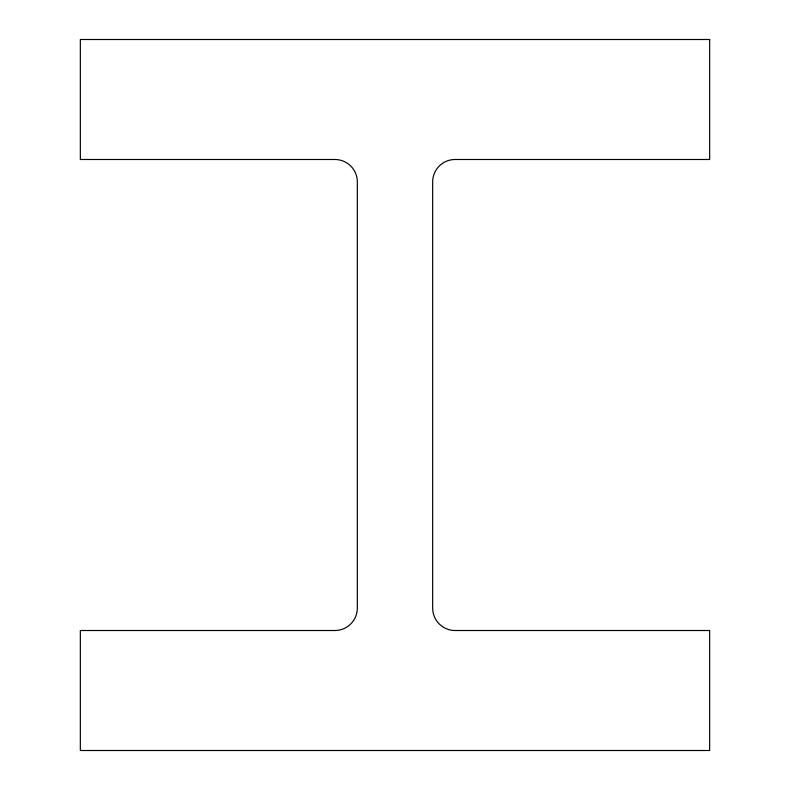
<?xml version="1.0" encoding="UTF-8"?>
<svg xmlns="http://www.w3.org/2000/svg" width="790" height="790" viewBox="0 0 790 790"><rect width="100%" height="100%" fill="white"/><g stroke="black" fill="none" stroke-linecap="round" stroke-linejoin="round"><path stroke-width="1.19" d="M709.657 39.5L80.343 39.5L80.343 159.491L334.911 159.491A22.426 22.426 0 0 1 357.337 181.927L357.337 608.073A22.426 22.426 0 0 1 334.911 630.509L80.343 630.509L80.343 750.5L709.657 750.5L709.657 630.509L455.089 630.509A22.426 22.426 0 0 1 432.663 608.073L432.663 181.927A22.426 22.426 0 0 1 455.089 159.491L709.657 159.491L709.657 39.5"/></g></svg>
